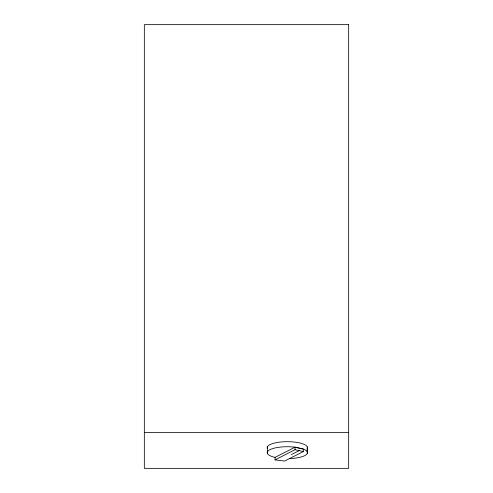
<?xml version="1.0" encoding="UTF-8"?>
<svg xmlns="http://www.w3.org/2000/svg" width="493" height="493" viewBox="0 0 493 493"><rect width="100%" height="100%" fill="white"/><g stroke="black" fill="none" stroke-linecap="round" stroke-linejoin="round"><path stroke-width="0.74" d="M275.045 457.381L295.036 447.176L303.294 449.049L303.294 451.563L284.664 461.072L275.045 459.895L275.045 457.381A20.127 5.947 0 0 1 269.893 449.69A20.127 5.947 0 0 1 295.036 447.176L303.294 449.049A20.127 5.947 0 0 1 289.915 458.564M275.045 459.895L295.036 449.69L303.294 451.563M291.406 454.589L299.165 450.627M144.332 432.398L348.668 432.398M307.268 446.868L307.268 451.896M307.262 453.449L307.262 448.42A20.127 5.947 0 0 0 287.333 441.691A20.127 5.947 0 0 0 267.36 448.408M295.036 447.176L295.036 449.69M267.366 446.855L267.36 453.437M348.668 24.65L144.332 24.65L144.332 468.35L348.668 468.35L348.668 24.65"/></g></svg>
